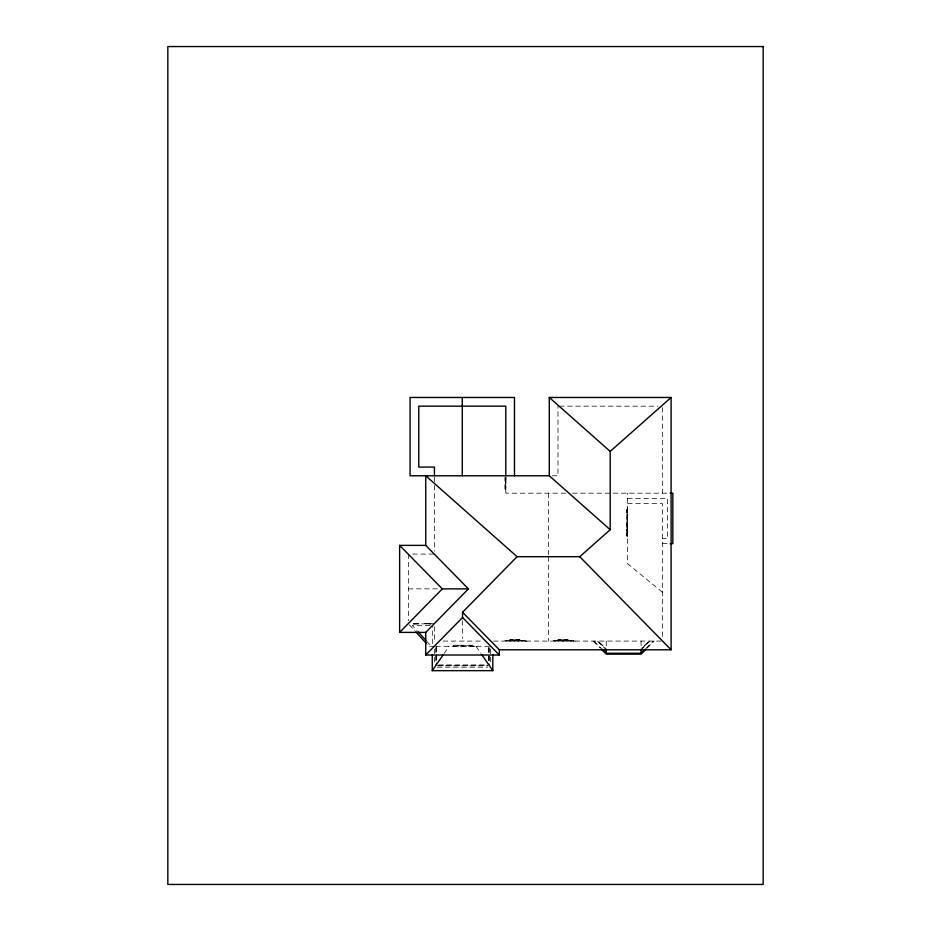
<?xml version="1.0" encoding="UTF-8"?>
<svg xmlns="http://www.w3.org/2000/svg" width="931" height="931" viewBox="0 0 931 931"><rect width="100%" height="100%" fill="white"/><g stroke="black" fill="none" stroke-linecap="round" stroke-linejoin="round"><path stroke-width="0.7" stroke-dasharray="4.66 3.49" d="M626.726 528.354L626.726 517.915M444.134 653.434L449.056 646.312M598.796 642.32L605.406 648.197M599.657 642.448L604.917 647.697M647.685 642.448L642.425 647.697M641.936 648.197L648.546 642.32M649.768 641.087L641.075 649.791L641.075 641.087M646.149 648.197L653.248 641.087M647.092 648.116L654.121 641.087M559.438 406.172L658.054 406.172M552.188 475.776L557.983 475.776L557.983 406.172M506.127 477.51L504.916 477.51L504.916 489.694L506.127 489.694M505.44 478.581L505.44 488.635M505.777 491.091L506.127 476.928M565.687 493.174L505.777 493.174L505.777 476.928M572.484 493.174L671.426 493.174M627.599 498.399L667.62 498.399L667.62 538.421L662.395 538.421M627.599 503.613L662.395 503.613L662.395 638.224M627.599 507.826L627.599 538.444M627.948 509.21L626.726 509.21L626.726 514.087L627.948 514.087M626.726 510.083L626.726 513.214M627.599 511.259L627.599 535.011M627.948 514.436L626.726 514.436L626.726 531.834L627.948 531.834M626.726 529.774L626.726 530.461M627.68 529.588L627.68 530.647M626.726 529.948L627.68 529.948M626.726 530.286L627.68 530.286M627.948 532.183L626.726 532.183L626.726 537.059L627.948 537.059M626.726 533.056L626.726 536.186M662.395 543.646L670.227 543.646M412.677 554.085L434.44 554.085M408.337 588.881L438.373 588.881M434.44 623.689L411.816 624.038L419.648 623.689M430.96 624.038L423.128 623.689M429.971 625.434L412.282 625.434L417.135 630.753M443.086 641.087L481.99 641.087M493.535 641.087L660.952 641.087M434.44 646.312L428.982 646.312L427.108 644.252M435.766 646.312L490.637 646.312M438.664 664.932L487.856 664.932M438.664 665.456L487.856 665.456M437.221 665.805L487.856 665.805M437.314 667.19L487.763 667.19M662.395 592.244L627.599 563.709L627.599 493.174M597.562 641.087L606.267 649.791M594.083 641.087L601.193 648.197M593.222 641.087L600.239 648.116M426.84 641.378L429.75 644.566L432.694 644.566L432.694 625.434M409.268 624.713L414.9 630.892M476.02 646.312L480.943 653.434M662.395 407.615L662.395 493.174M606.267 641.087L606.267 648.337M575.172 641.087L550.815 641.087M573.438 641.436L573.438 640.4L552.548 640.4L552.548 641.436M572.74 640.4L571.087 640.4M570.563 640.4L563.336 640.4M568.213 640.4L568.213 639.702L557.774 639.702L557.774 640.4M567.514 639.702L565.862 639.702M565.338 639.702L563.686 639.702M562.987 639.702L562.987 640.4M562.65 640.4L555.423 640.4M562.301 639.702L560.648 639.702M560.125 639.702L558.472 639.702M554.899 640.4L553.247 640.4M548.417 493.174L548.417 555.248M548.417 556.691L548.417 641.087M526.946 641.087L502.577 641.087M525.2 641.436L525.2 640.4L504.323 640.4L504.323 641.436M524.502 640.4L522.85 640.4M522.326 640.4L515.111 640.4M519.975 640.4L519.975 639.702L509.536 639.702L509.536 640.4M519.289 639.702L517.636 639.702M517.112 639.702L515.46 639.702M514.762 639.702L514.762 640.4M514.412 640.4L507.186 640.4M514.063 639.702L512.411 639.702M511.887 639.702L510.235 639.702M506.662 640.4L505.009 640.4M505.44 477.51L505.44 489.694M490.637 649.093L490.637 664.408M489.252 647.708L489.252 664.408M488.903 647.708L488.903 664.408M488.379 647.708L488.379 664.408M474.717 646.312L450.36 646.312M472.983 646.661L472.983 645.264L452.094 645.264L452.094 646.661M471.586 645.264L463.056 645.264M462.544 620.581L462.544 638.561M462.02 645.264L453.49 645.264M436.697 646.312L436.697 664.408M436.174 647.708L436.174 664.408M435.824 647.708L435.824 664.408M434.44 477.219L434.44 551.187M434.44 626.516L434.44 642.076M434.44 649.093L434.44 663.023M430.087 624.038L430.087 623.339L423.989 623.339L423.989 624.038M429.389 623.339L427.387 623.339M426.689 623.339L424.687 623.339M418.775 624.038L418.775 623.339L412.677 623.339L412.677 624.038M418.077 623.339L416.076 623.339M415.377 623.339L413.376 623.339M408.337 554.085L408.337 620.791"/><path stroke-width="1.4" d="M492.813 654.9L492.813 670.657L432.263 670.657L443.319 654.621M468.421 588.881L425.735 632.393L399.632 632.393L442.318 588.881L468.421 588.881L425.735 545.38L425.735 475.776L517.089 556.691L579.745 556.691L610.189 529.716L610.189 451.407L671.1 397.467L671.1 649.791L499.342 649.791L462.544 612.284L517.089 556.691M499.342 649.791L499.342 655.017L425.735 655.017L462.544 617.509L462.544 612.284M602.206 649.21L606.267 653.271L641.075 653.271L645.136 649.21M646.091 649.128L641.075 654.144L606.267 654.144L601.251 649.128M610.189 529.716L549.29 475.776L549.29 397.467L671.1 397.467M549.29 475.776L410.071 475.776L410.071 397.467L514.482 397.467L514.482 475.776M670.227 493.174L672.845 493.174L672.845 543.646L670.227 543.646M399.632 632.393L399.632 545.38L425.735 545.38M549.29 397.467L610.189 451.407M579.745 556.691L671.1 649.791M399.632 545.38L442.318 588.881M462.544 617.509L499.342 655.017M418.1 631.812L425.874 640.319M415.843 631.916L426.165 643.228M481.758 654.621L492.813 670.657M641.075 649.21L641.075 653.271M606.267 649.21L606.267 653.271M505.777 475.776L505.777 406.172L418.775 406.172L418.775 467.071L434.44 467.071L434.44 475.776M462.276 397.467L462.276 475.776M432.263 654.9L432.263 670.657M425.735 632.393L425.735 655.017M763.164 46.55L167.836 46.55L167.836 884.45L763.164 884.45L763.164 46.55"/></g></svg>
